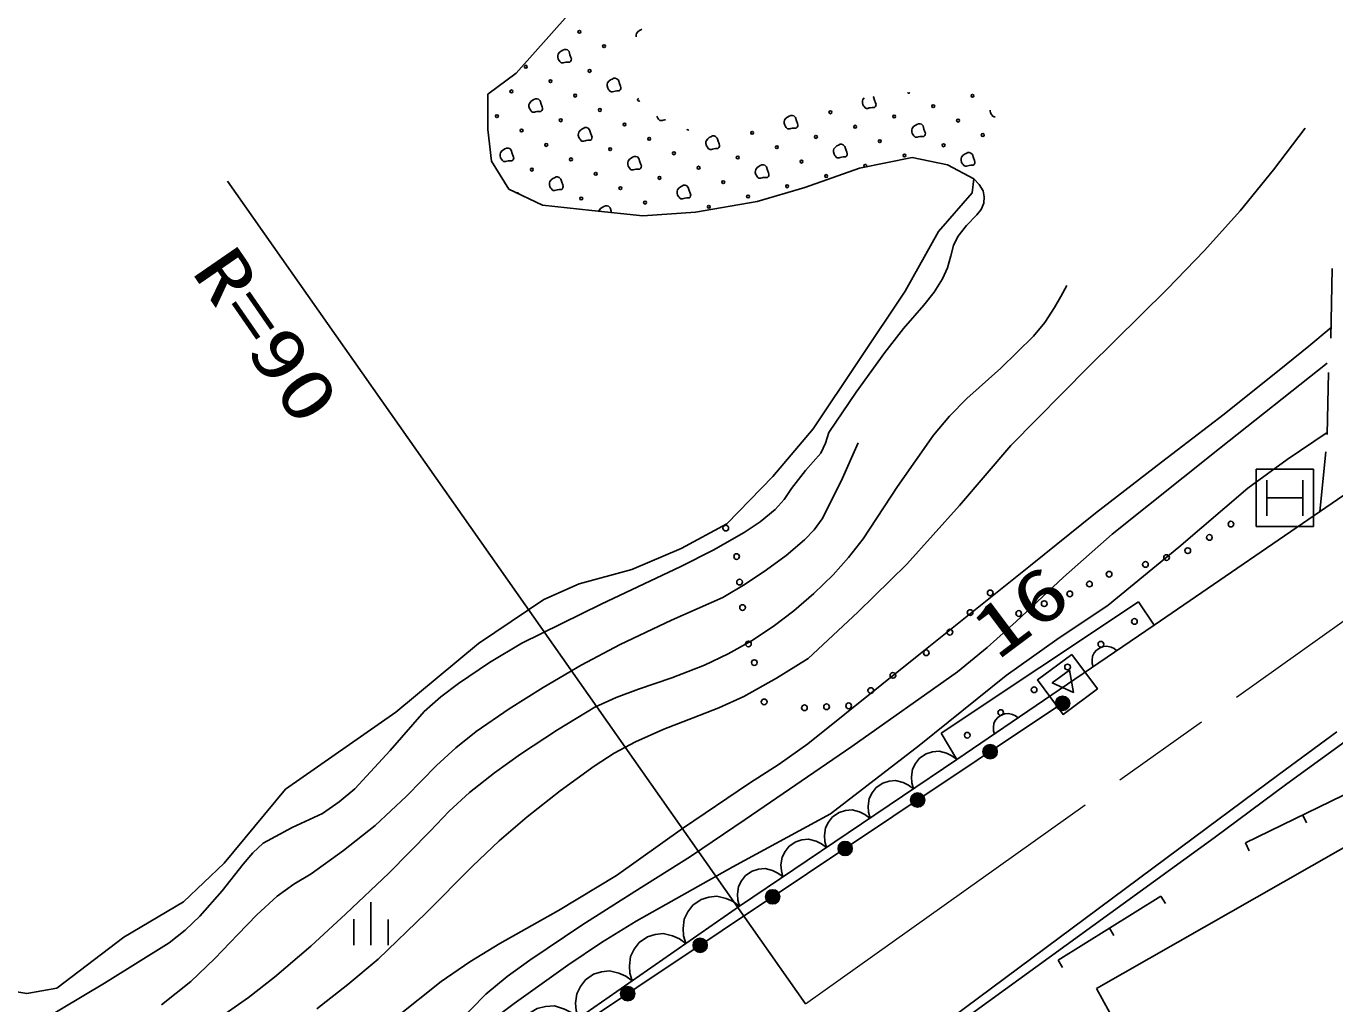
# Model space of a CAD drawing. Units: millimetres, scale not verified. Extents: x 40000 to 680000, y 20000 to 380000.
# Drawn here: x 472763 to 518525, y 277695 to 311905 of the extents above; entities that cross this region are included whole.
import ezdxf
from ezdxf.enums import TextEntityAlignment as Align

# ---------------------------------------------------------------- set-up
doc = ezdxf.new("R2010")
doc.units = ezdxf.units.MM
doc.header["$LTSCALE"] = 1000
doc.linetypes.add('CHAIN', pattern=[18.5, 12, -1.5, 3.5, -1.5])
for name, color, linetype, lineweight in [('M-BGD', 7, 'Continuous', 25), ('M-BGD-HTXT', 7, 'Continuous', 13), ('M-BMK', 2, 'CHAIN', 13)]:
    doc.layers.add(name, color=color, linetype=linetype, lineweight=lineweight)
doc.styles.add('ＭＳ ゴシック', font='')
doc.styles.get('ＭＳ ゴシック').set_extended_font_data('MS Gothic')

# ---------------------------------------------------------------- blocks, each defined once
blk = doc.blocks.new('BUHIN472')
at = {"color": 7, "linetype": 'Continuous', "lineweight": 25}
blk.add_lwpolyline([(-483, 129), (-415, 229), (-332, 308), (-212, 390), (-90, 420), (32, 423), (182, 384), (287, 319), (378, 233), (444, 102), (477, -8), (483, -129)], dxfattribs=at)
blk = doc.blocks.new('BUHIN490')
at = {"color": 7, "linetype": 'Continuous', "lineweight": 25}
blk.add_lwpolyline([(886, -240), (874, -18), (815, 183), (695, 425), (529, 584), (339, 707), (64, 781), (-162, 771), (-385, 718), (-611, 570), (-760, 425), (-886, 240)], dxfattribs=at)
blk = doc.blocks.new('BUHIN491')
at = {"color": 7, "linetype": 'Continuous', "lineweight": 25}
blk.add_lwpolyline([(1108, -284), (1090, -8), (1013, 243), (859, 542), (649, 737), (410, 887), (67, 975), (-215, 959), (-493, 888), (-772, 700), (-954, 516), (-1108, 284)], dxfattribs=at)
blk = doc.blocks.new('BUHIN492')
at = {"color": 7, "linetype": 'Continuous', "lineweight": 25}
blk.add_lwpolyline([(1184, -379), (1182, -78), (1114, 198), (967, 532), (752, 758), (502, 936), (135, 1053), (-172, 1054), (-478, 995), (-792, 808), (-1002, 621), (-1184, 379)], dxfattribs=at)
blk = doc.blocks.new('BUHIN546')
at = {"color": 7, "linetype": 'Continuous', "lineweight": 25}
blk.add_line((0, 0), (-118, -276), dxfattribs=at)
blk = doc.blocks.new('BUHIN548')
at = {"color": 7, "linetype": 'Continuous', "lineweight": 25}
blk.add_line((0, 0), (-89, -287), dxfattribs=at)
blk = doc.blocks.new('BUHIN619')
at = {"color": 7, "linetype": 'Continuous', "lineweight": 25}
blk.add_circle((0, 0), 99.5, dxfattribs=at)
blk = doc.blocks.new('BUHIN620')
at = {"color": 7, "linetype": 'Continuous', "lineweight": 25}
blk.add_circle((0, 0), 99.5, dxfattribs=at)
blk = doc.blocks.new('BUHIN549')
at = {"color": 7, "linetype": 'Continuous', "lineweight": 25}
blk.add_circle((0, 0), 99.5, dxfattribs=at)
blk = doc.blocks.new('BUHIN624')
at = {"color": 7, "linetype": 'Continuous', "lineweight": 25}
blk.add_circle((0, 0), 99.5, dxfattribs=at)
blk = doc.blocks.new('BUHIN625')
at = {"color": 7, "linetype": 'Continuous', "lineweight": 25}
blk.add_circle((0, 0), 99.5, dxfattribs=at)
blk = doc.blocks.new('BUHIN628')
at = {"color": 7, "linetype": 'Continuous', "lineweight": 25}
blk.add_circle((0, 0), 99.5, dxfattribs=at)
blk = doc.blocks.new('BUHIN630')
at = {"color": 7, "linetype": 'Continuous', "lineweight": 25}
blk.add_circle((0, 0), 99.5, dxfattribs=at)
blk = doc.blocks.new('BUHIN617')
at = {"color": 7, "linetype": 'Continuous', "lineweight": 25}
blk.add_circle((0, 0), 99.5, dxfattribs=at)
blk = doc.blocks.new('BUHIN632')
at = {"color": 7, "linetype": 'Continuous', "lineweight": 25}
blk.add_circle((0, 0), 99.5, dxfattribs=at)
blk = doc.blocks.new('BUHIN633')
at = {"color": 7, "linetype": 'Continuous', "lineweight": 25}
blk.add_circle((0, 0), 99.5, dxfattribs=at)
blk = doc.blocks.new('BUHIN708')
at = {"color": 7, "linetype": 'Continuous', "lineweight": 25}
for radius in [249, 220, 191, 161, 132, 97.5, 67.5, 38.8, 7.5]:
    blk.add_circle((0, 0), radius, dxfattribs=at)
blk = doc.blocks.new('BUHIN786')
at = {"color": 7, "linetype": 'Continuous', "lineweight": 25}
for p, q in [((-276, 555), (-957, -34)), ((568, 490), (-568, -490)), ((509, -354), (-173, -942))]:
    blk.add_line(p, q, dxfattribs=at)

msp = doc.modelspace()

# ---------------------------------------------------------------- linework, layer by layer
at = {"layer": 'M-BGD'}
for p, q in [((489892, 310260), (492355, 313025)), ((489892, 310260), (492355, 313025)), ((488907, 309521), (489892, 310260)), ((488907, 309521), (489892, 310260)), ((488907, 308290), (488907, 309521)), ((488907, 308290), (488907, 309521)), ((489030, 307182), (488907, 308290)), ((489030, 307182), (488907, 308290)), ((489646, 306196), (489030, 307182)), ((489646, 306196), (489030, 307182)), ((503745, 307305), (501898, 306935)), ((503745, 307305), (501898, 306935)), ((504976, 307058), (503745, 307305)), ((504976, 307058), (503745, 307305)), ((501898, 306935), (499989, 306258)), ((501898, 306935), (499989, 306258)), ((505900, 306566), (504976, 307058)), ((505900, 306566), (504976, 307058)), ((500017, 277695), (479799, 306486)), ((490816, 305642), (489646, 306196)), ((490816, 305642), (489646, 306196)), ((499989, 306258), (498327, 305766)), ((499989, 306258), (498327, 305766)), ((505838, 306073), (505900, 306566)), ((498327, 305766), (496172, 305396)), ((498327, 305766), (496172, 305396)), ((504668, 304719), (505838, 306073)), ((492540, 305458), (490816, 305642)), ((492540, 305458), (490816, 305642)), ((494325, 305273), (492540, 305458)), ((494325, 305273), (492540, 305458)), ((496172, 305396), (494325, 305273)), ((496172, 305396), (494325, 305273)), ((503498, 302626), (504668, 304719)), ((518429, 303421), (518386, 300987)), ((500284, 297812), (503498, 302626)), ((518301, 299791), (518258, 297613)), ((498868, 296150), (500284, 297812)), ((518216, 297015), (518006, 294918)), ((497267, 294488), (498868, 296150)), ((516151, 296023), (516151, 294773)), ((517401, 296023), (517401, 294773)), ((512210, 290943), (518841, 295491)), ((516151, 295398), (517401, 295398)), ((495666, 293626), (497267, 294488)), ((493942, 292887), (495666, 293626)), ((492095, 292394), (493942, 292887)), ((490864, 291840), (492095, 292394)), ((488586, 290301), (490864, 291840)), ((504764, 287168), (511661, 291766)), ((511661, 291766), (512210, 290943)), ((512210, 290943), (505313, 286242)), ((485693, 287900), (488586, 290301)), ((481837, 285201), (485693, 287900)), ((504764, 287168), (505313, 286242)), ((518596, 287213), (516566, 285724)), ((516849, 285394), (518889, 286871)), ((505313, 286242), (497707, 281108)), ((516566, 285724), (514028, 283829)), ((479683, 282616), (481837, 285201)), ((514311, 283498), (516849, 285394)), ((510188, 278227), (520697, 284223)), ((514028, 283829), (504657, 276857)), ((504886, 276671), (514311, 283498)), ((478267, 281261), (479683, 282616)), ((508847, 279221), (512442, 281463)), ((476173, 280030), (478267, 281261)), ((497707, 281108), (492072, 277188)), ((473834, 278244), (476173, 280030)), ((471679, 278244), (472787, 278060)), ((472787, 278060), (473834, 278244)), ((510188, 278227), (515308, 268999))]:
    msp.add_line(p, q, dxfattribs=at)
for points in [[(494092, 311530), (494089, 311543), (494091, 311600), (494104, 311646), (494152, 311709), (494207, 311750), (494261, 311778), (494292, 311794)], [(502076, 309079), (502055, 309108), (502023, 309157), (502005, 309233), (502007, 309290), (502020, 309336), (502068, 309399)], [(502385, 309440), (502398, 309426), (502432, 309313), (502467, 309219), (502484, 309164), (502478, 309126), (502462, 309088), (502426, 309057), (502344, 309056), (502285, 309050), (502240, 309041), (502198, 309025), (502152, 309026), (502125, 309030), (502097, 309051), (502076, 309079)], [(506539, 308787), (506517, 308816), (506486, 308866), (506468, 308942), (506468, 308960)], [(494878, 308652), (494856, 308682), (494824, 308731), (494818, 308759)], [(495122, 308627), (495087, 308624), (495041, 308615), (494999, 308599), (494954, 308600), (494926, 308604), (494899, 308625), (494878, 308652)], [(506648, 308734), (506615, 308735), (506588, 308738), (506560, 308759), (506539, 308787)], [(517492, 308338), (516382, 306875), (515220, 305443), (513967, 304056), (512664, 302705), (509907, 299985), (507194, 297226), (505399, 295134), (503554, 293077), (501851, 291402), (500111, 289777), (499002, 289087), (497855, 288446), (496987, 288048), (496082, 287700), (495061, 287311), (494065, 286868), (493330, 286466), (492623, 286011), (491438, 285153), (490284, 284241), (489308, 283399), (488373, 282512), (486740, 280865), (485067, 279263), (484016, 278369), (482927, 277520)], [(505899, 306566), (506087, 306369), (506223, 306137), (506267, 305928), (506251, 305706), (506158, 305491), (506009, 305302), (505645, 304933), (505343, 304541), (505194, 304224), (505095, 303867), (504978, 303453), (504805, 303065), (504511, 302593), (504157, 302139), (503446, 301324), (502792, 300483), (501783, 299100), (500829, 297690), (500717, 297314), (500547, 296960), (500011, 296361), (499521, 295723), (499266, 295343), (498959, 294995), (498434, 294566), (497870, 294184), (496783, 293566), (495658, 292996), (492866, 291683), (490092, 290312), (488970, 289636), (487877, 288907), (487263, 288443), (486681, 287927), (485491, 286556), (484253, 285223), (483711, 284768), (483125, 284355), (482067, 283863), (481045, 283320), (480686, 282981), (480357, 282585), (479619, 281654), (478837, 280764), (478323, 280275), (477763, 279826), (475503, 278416), (473214, 277058)], [(492796, 305431), (492803, 305456), (492852, 305519), (492906, 305561), (492961, 305589), (493018, 305618), (493072, 305620), (493127, 305604), (493181, 305547), (493216, 305433), (493233, 305386)], [(479608, 277269), (480539, 277920), (481443, 278626), (482712, 279709), (483947, 280844), (485440, 282272), (486889, 283741), (487556, 284435), (488268, 285089), (489136, 285778), (490052, 286429), (491343, 287282), (492654, 288076), (493396, 288415), (494173, 288702), (495341, 289099), (496486, 289551), (497316, 289947), (498126, 290400), (498883, 290901), (499607, 291452), (500310, 292051), (500978, 292701), (501523, 293312), (502027, 293969), (503229, 295796), (504487, 297598), (505050, 298257), (505657, 298875), (506843, 299943), (507992, 301060), (508379, 301540), (508722, 302062), (508941, 302442), (509153, 302827)], [(485722, 277246), (487272, 278473), (488278, 279163), (489325, 279809), (491373, 280966), (493403, 282182), (495714, 283825), (498061, 285418), (499095, 286083), (500092, 286795), (503981, 289908), (507879, 293032), (510151, 294862), (512461, 296645), (514660, 298328), (516827, 300063), (517611, 300713), (518393, 301365)], [(487826, 276994), (488838, 278029), (489584, 278646), (490376, 279223), (492194, 280445), (494051, 281622), (495990, 282854), (497906, 284143), (501631, 286703), (505327, 289315), (506371, 290165), (507387, 291069), (509043, 292622), (510738, 294128), (514491, 297127), (518258, 300116)], [(518260, 297691), (516855, 296738), (515488, 295737), (513067, 293670), (510599, 291641), (508804, 290439), (507037, 289184), (503986, 286739), (500894, 284339), (497480, 282489), (494093, 280585), (492884, 279843), (491702, 279047), (489830, 277709), (487983, 276314), (487621, 275934), (487300, 275508), (487044, 275104), (486802, 274688)], [(501858, 297328), (501259, 295984), (500602, 294660), (500318, 294276), (499985, 293929), (499335, 293381), (498653, 292883), (497903, 292374), (497124, 291917), (495324, 291123), (493539, 290269), (492176, 289541), (490844, 288761), (489658, 288021), (488504, 287230), (487787, 286657), (487109, 286038), (486063, 284966), (484970, 283933), (483865, 283063), (482727, 282246), (482121, 281880), (481541, 281458), (480830, 280813), (480159, 280124), (479364, 279278), (478523, 278471), (477493, 277663)], [(406188, 255027), (429914, 258664), (449913, 262391), (466460, 265846), (472186, 267119), (476095, 268483), (480096, 270029), (484460, 272120), (488188, 274302), (509005, 288212)], [(515403, 283324), (520099, 285609), (520818, 284340)]]:
    msp.add_lwpolyline(points, dxfattribs=at)
for points in [[(491424, 310671), (491403, 310700), (491371, 310749), (491353, 310826), (491355, 310882), (491368, 310928), (491416, 310991), (491471, 311033), (491525, 311060), (491583, 311090), (491637, 311092), (491692, 311076), (491746, 311018), (491780, 310905), (491815, 310811), (491832, 310757), (491826, 310718), (491810, 310680), (491774, 310650), (491692, 310648), (491633, 310642), (491588, 310633), (491546, 310617), (491500, 310618), (491473, 310622), (491445, 310643)], [(493151, 309662), (493129, 309691), (493098, 309740), (493080, 309816), (493082, 309873), (493094, 309919), (493143, 309982), (493198, 310024), (493252, 310051), (493310, 310081), (493363, 310083), (493419, 310067), (493473, 310009), (493507, 309896), (493542, 309802), (493559, 309747), (493552, 309709), (493536, 309671), (493501, 309641), (493419, 309639), (493360, 309633), (493314, 309624), (493272, 309608), (493227, 309609), (493200, 309613), (493172, 309634)], [(490415, 308944), (490394, 308973), (490362, 309023), (490344, 309099), (490346, 309155), (490359, 309201), (490407, 309264), (490462, 309306), (490516, 309334), (490574, 309363), (490627, 309365), (490683, 309349), (490737, 309292), (490771, 309178), (490806, 309084), (490823, 309030), (490816, 308992), (490801, 308953), (490765, 308923), (490683, 308921), (490624, 308916), (490578, 308906), (490537, 308891), (490491, 308892), (490464, 308895), (490436, 308916)], [(499340, 308361), (499319, 308390), (499287, 308439), (499269, 308516), (499271, 308572), (499284, 308618), (499332, 308681), (499387, 308723), (499441, 308751), (499499, 308780), (499553, 308782), (499608, 308766), (499662, 308709), (499696, 308595), (499731, 308501), (499749, 308447), (499742, 308409), (499726, 308370), (499690, 308340), (499608, 308338), (499549, 308332), (499504, 308323), (499462, 308308), (499417, 308309), (499389, 308312), (499361, 308333)], [(503803, 308069), (503781, 308099), (503750, 308148), (503732, 308224), (503734, 308281), (503746, 308327), (503795, 308390), (503850, 308431), (503904, 308459), (503962, 308488), (504015, 308490), (504071, 308475), (504125, 308417), (504159, 308304), (504194, 308209), (504211, 308155), (504204, 308117), (504188, 308079), (504153, 308048), (504070, 308047), (504012, 308041), (503966, 308032), (503924, 308016), (503879, 308017), (503852, 308021), (503824, 308042)], [(492142, 307935), (492120, 307964), (492089, 308013), (492071, 308090), (492072, 308146), (492085, 308192), (492134, 308255), (492189, 308297), (492243, 308325), (492300, 308354), (492354, 308356), (492410, 308340), (492463, 308282), (492498, 308169), (492533, 308075), (492550, 308021), (492543, 307982), (492527, 307944), (492492, 307914), (492409, 307912), (492351, 307906), (492305, 307897), (492263, 307882), (492218, 307882), (492191, 307886), (492163, 307907)], [(496605, 307643), (496583, 307673), (496551, 307722), (496534, 307798), (496535, 307855), (496548, 307901), (496597, 307964), (496651, 308005), (496706, 308033), (496763, 308062), (496817, 308064), (496872, 308049), (496926, 307991), (496961, 307877), (496995, 307783), (497013, 307729), (497006, 307691), (496990, 307653), (496954, 307622), (496872, 307621), (496813, 307615), (496768, 307606), (496726, 307590), (496681, 307591), (496653, 307595), (496625, 307615)], [(489406, 307217), (489384, 307247), (489353, 307296), (489335, 307372), (489337, 307429), (489349, 307474), (489398, 307537), (489453, 307579), (489507, 307607), (489565, 307636), (489618, 307638), (489674, 307623), (489728, 307565), (489762, 307451), (489797, 307357), (489814, 307303), (489807, 307265), (489791, 307226), (489756, 307196), (489673, 307194), (489615, 307189), (489569, 307179), (489527, 307164), (489482, 307165), (489455, 307169), (489427, 307189)], [(501067, 307352), (501046, 307381), (501014, 307430), (500996, 307507), (500998, 307563), (501010, 307609), (501059, 307672), (501114, 307714), (501168, 307742), (501226, 307771), (501279, 307773), (501335, 307757), (501389, 307699), (501423, 307586), (501458, 307492), (501475, 307438), (501468, 307399), (501453, 307361), (501417, 307331), (501335, 307329), (501276, 307323), (501230, 307314), (501189, 307298), (501143, 307299), (501116, 307303), (501088, 307324)], [(493869, 306926), (493847, 306955), (493815, 307004), (493798, 307081), (493799, 307137), (493812, 307183), (493861, 307246), (493915, 307288), (493970, 307315), (494027, 307345), (494081, 307347), (494136, 307331), (494190, 307273), (494225, 307160), (494259, 307066), (494277, 307012), (494270, 306973), (494254, 306935), (494218, 306905), (494136, 306903), (494077, 306897), (494032, 306888), (493990, 306872), (493945, 306873), (493917, 306877), (493889, 306898)], [(505530, 307060), (505508, 307090), (505476, 307139), (505459, 307215), (505460, 307272), (505473, 307318), (505522, 307380), (505576, 307422), (505631, 307450), (505688, 307479), (505742, 307481), (505797, 307466), (505851, 307408), (505886, 307294), (505921, 307200), (505938, 307146), (505931, 307108), (505915, 307069), (505879, 307039), (505797, 307038), (505739, 307032), (505693, 307022), (505651, 307007), (505606, 307008), (505578, 307012), (505551, 307032)], [(491133, 306208), (491111, 306238), (491079, 306287), (491062, 306363), (491063, 306420), (491076, 306465), (491125, 306528), (491179, 306570), (491234, 306598), (491291, 306627), (491345, 306629), (491400, 306614), (491454, 306556), (491489, 306442), (491524, 306348), (491541, 306294), (491534, 306256), (491518, 306217), (491482, 306187), (491400, 306185), (491342, 306180), (491296, 306170), (491254, 306155), (491209, 306156), (491181, 306159), (491154, 306180)], [(498331, 306634), (498310, 306664), (498278, 306713), (498260, 306789), (498262, 306846), (498275, 306891), (498323, 306954), (498378, 306996), (498432, 307024), (498490, 307053), (498544, 307055), (498599, 307040), (498653, 306982), (498687, 306868), (498722, 306774), (498739, 306720), (498733, 306682), (498717, 306643), (498681, 306613), (498599, 306611), (498540, 306606), (498495, 306596), (498453, 306581), (498407, 306582), (498380, 306586), (498352, 306606)], [(495595, 305917), (495574, 305946), (495542, 305995), (495524, 306071), (495526, 306128), (495539, 306174), (495587, 306237), (495642, 306279), (495696, 306306), (495754, 306336), (495808, 306338), (495863, 306322), (495917, 306264), (495951, 306151), (495986, 306057), (496004, 306002), (495997, 305964), (495981, 305926), (495945, 305896), (495863, 305894), (495804, 305888), (495759, 305879), (495717, 305863), (495672, 305864), (495644, 305868), (495616, 305889)], [(515776, 294398), (515776, 296398), (517776, 296398), (517776, 294398)], [(509329, 289923), (510224, 288720), (509021, 287824), (508126, 289028)], [(509248, 289372), (509383, 288594), (508646, 288925)]]:
    msp.add_lwpolyline(points, close=True, dxfattribs=at)
for centre, radius in [((492107, 311706), 49.8), ((492970, 311202), 49.8), ((490234, 310484), 49.8), ((492466, 310338), 49.8), ((491098, 309980), 49.8), ((489730, 309621), 49.8), ((491961, 309475), 49.8), ((505853, 309464), 49.8), ((492824, 308971), 49.8), ((500886, 308892), 49.8), ((504485, 309105), 49.8), ((489225, 308757), 49.8), ((491456, 308612), 49.8), ((493688, 308466), 49.8), ((503118, 308746), 49.8), ((505349, 308600), 49.8), ((490088, 308253), 49.8), ((494551, 307961), 49.8), ((498150, 308174), 49.8), ((500382, 308029), 49.8), ((501750, 308387), 49.8), ((506212, 308096), 49.8), ((490952, 307748), 49.8), ((493183, 307603), 49.8), ((499014, 307670), 49.8), ((502613, 307883), 49.8), ((504844, 307737), 49.8), ((491815, 307244), 49.8), ((495414, 307457), 49.8), ((497646, 307311), 49.8), ((499877, 307165), 49.8), ((503476, 307378), 49.8), ((490447, 306885), 49.8), ((492679, 306739), 49.8), ((494910, 306593), 49.8), ((496278, 306952), 49.8), ((500740, 306661), 49.8), ((493542, 306235), 49.8), ((497141, 306448), 49.8), ((499373, 306302), 49.8), ((492174, 305876), 49.8), ((494405, 305730), 49.8), ((498005, 305943), 49.8), ((496637, 305584), 49.8), ((511904, 293071), 99.5), ((507471, 291353), 99.5), ((511516, 291074), 99.5), ((505065, 290700), 99.5), ((498020, 290287), 99.5), ((510347, 290278), 99.5), ((498226, 289634), 99.5), ((504240, 289978), 99.5), ((509178, 289481), 99.5), ((508010, 288685), 99.5), ((499979, 288054), 99.5), ((506841, 287888), 99.5), ((505673, 287092), 99.5)]:
    msp.add_circle(centre, radius, dxfattribs=at)
for centre, start, end in [((494192, 309329), 97.917, 300.0248), ((503622, 309610), 220.8123, 332.2807), ((495919, 308320), 201.3622, 291.7786), ((502108, 307020), 315.3334, 247.2859), ((489943, 306022), 13.2287, 116.0791)]:
    msp.add_arc(centre, 49.8, start, end, dxfattribs=at)
at = {"layer": 'M-BMK'}
msp.add_line((500017, 277695), (551244, 314184), dxfattribs=at)

# ---------------------------------------------------------------- block references
at = {"layer": 'M-BGD', "rotation": 49.18191}
for name, p in [('BUHIN619', (497229, 294343)), ('BUHIN633', (514894, 294480)), ('BUHIN633', (514138, 294016)), ('BUHIN619', (497607, 293346)), ('BUHIN632', (512643, 293312)), ('BUHIN632', (513382, 293552)), ('BUHIN620', (497710, 292453)), ('BUHIN617', (509945, 292384)), ('BUHIN617', (510633, 292728)), ('BUHIN628', (506474, 292075)), ('BUHIN630', (509258, 292040)), ('BUHIN620', (497813, 291559)), ('BUHIN628', (505770, 291387)), ('BUHIN630', (508364, 291697)), ('BUHIN472', (510486, 289767)), ('BUHIN625', (503072, 289188)), ('BUHIN625', (502298, 288655)), ('BUHIN549', (498570, 288260)), ('BUHIN708', (509005, 288212)), ('BUHIN624', (500752, 288088)), ('BUHIN624', (501525, 288122)), ('BUHIN472', (507038, 287417)), ('BUHIN490', (504553, 285728)), ('BUHIN708', (506471, 286519)), ('BUHIN490', (503032, 284702)), ('BUHIN708', (503936, 284825)), ('BUHIN490', (501510, 283675)), ('BUHIN546', (517406, 284298)), ('BUHIN490', (499989, 282648)), ('BUHIN708', (501401, 283131)), ('BUHIN546', (515403, 283324)), ('BUHIN490', (498468, 281621)), ('BUHIN491', (496768, 280455)), ('BUHIN708', (498867, 281438)), ('BUHIN548', (512442, 281463)), ('BUHIN786', (484818, 280498)), ('BUHIN491', (494890, 279148)), ('BUHIN708', (496332, 279744)), ('BUHIN548', (510644, 280342)), ('BUHIN491', (493011, 277842)), ('BUHIN548', (508847, 279221)), ('BUHIN708', (493798, 278050)), ('BUHIN492', (491011, 276540))]:
    msp.add_blockref(name, p, dxfattribs=at)

# ---------------------------------------------------------------- texts
at = {"layer": 'M-BGD-HTXT', "style": 'ＭＳ ゴシック', "width": 1.35}
for s, rotation, p in [('R=90', 304.6, (478053, 303022)), ('16', 36.9, (507059, 289250))]:
    msp.add_text(s, height=1833, rotation=rotation, dxfattribs=at).set_placement(p, align=Align.BOTTOM_LEFT)

doc.saveas('drawing.dxf')
